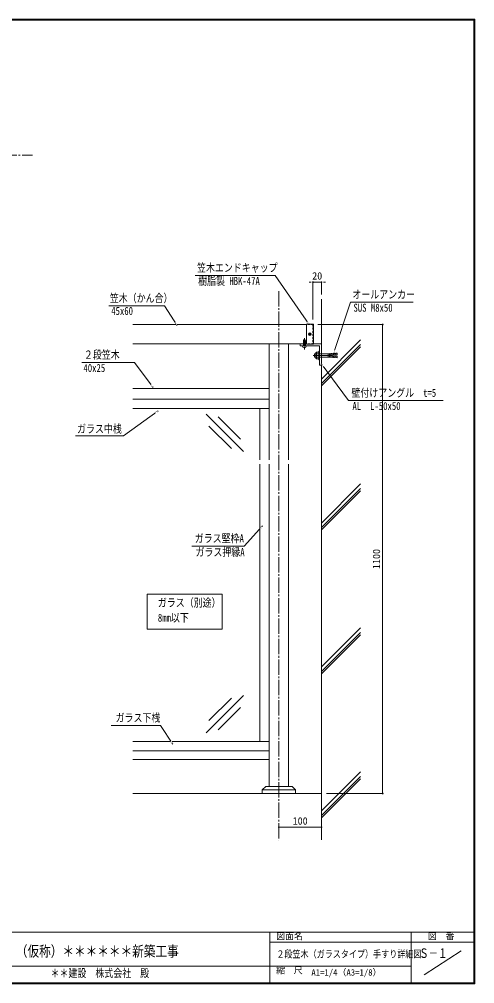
# Model space of a CAD drawing. Units: millimetres at full size. Extents: x -3135 to 4022, y -814 to 1448.
# Drawn here: x -1001 to 68, y -814 to 1448 of the extents above; entities that cross this region are included whole.
import ezdxf
from ezdxf.enums import TextEntityAlignment as Align

# ---------------------------------------------------------------- set-up
doc = ezdxf.new("R2010")
doc.units = ezdxf.units.MM
doc.header["$LTSCALE"] = 4
doc.header["$PDMODE"] = 32
doc.header["$PDSIZE"] = 2
doc.linetypes.add('CHAIN2', pattern=[12, 9, -1, 1, -1])
doc.linetypes.add('DASHED1', pattern=[1.8, 1.2, -0.6])
for name, color, linetype, lineweight in [('0-0_0', 7, 'Continuous', 18), ('0-1_1手摺寸法', 3, 'Continuous', 18), ('0-4_2躯体線', 4, 'Continuous', 9), ('0-5_3中心線', 2, 'CHAIN2', 18), ('0-7_42ｱﾙﾐ部品', 6, 'Continuous', 18), ('0-8_51破線ｱﾙﾐ', 3, 'DASHED1', 18), ('0-9_6ﾊｯﾁﾝｸﾞ', 4, 'Continuous', 9), ('0-F_WAKU', 7, 'Continuous', 18)]:
    doc.layers.add(name, color=color, linetype=linetype, lineweight=lineweight)
doc.layers.add('0-D_MOJI', color=6, linetype='Continuous')
doc.styles.add('ＭＳ ゴシック', font='')
doc.styles.get('ＭＳ ゴシック').set_extended_font_data('MS Gothic')

msp = doc.modelspace()

# ---------------------------------------------------------------- linework, layer by layer
at = {"layer": '0-0_0'}
for p, q in [((-326.846, 732.108), (-734.346, 732.108)), ((-310.846, 733.108), (-326.846, 733.108)), ((-326.846, 733.108), (-326.846, 686.108)), ((-310.846, 733.108), (-310.846, 686.108)), ((-326.846, 687.108), (-734.346, 687.108)), ((-414.346, 687.108), (-414.346, 414.581)), ((-369.346, 414.581), (-369.346, 687.108)), ((-310.846, 686.108), (-326.846, 686.108)), ((-414.346, 404.753), (-414.346, -351.689)), ((-369.346, -351.689), (-369.346, 404.753)), ((-352.846, -359.689), (-430.846, -359.689))]:
    msp.add_line(p, q, dxfattribs=at)
at = {"layer": '0-0_0', "linetype": 'DASHED1'}
for p, q in [((-311.846, 732.108), (-326.846, 732.108)), ((-311.846, 732.108), (-311.846, 687.108)), ((-311.846, 687.108), (-326.846, 687.108))]:
    msp.add_line(p, q, dxfattribs=at)
at = {"layer": '0-0_0'}
for points in [[(-320.408, 732.108), (-400.4, 847.167), (-588.299, 847.167)], [(-630.267, 730.192), (-660.575, 775.814), (-790.754, 775.814)], [(-264.035, 664.329), (-223.712, 784.494), (-76.541, 784.494)], [(-686.612, 584.808), (-730.51, 643.169), (-854.69, 643.169)], [(-292.234, 640.456), (-228.58, 553.801), (-6.336, 553.801)], [(-675.03, 529.59), (-756.628, 470.787), (-868.928, 470.787)], [(-430.346, 259.6), (-473.287, 212.269), (-595.808, 212.269)], [(-640.841, -251.892), (-669.891, -208.609), (-785.511, -208.609)]]:
    msp.add_lwpolyline(points, dxfattribs=at)
msp.add_lwpolyline([(-352.846, -367.892), (-430.846, -367.892), (-430.846, -359.689), (-422.846, -351.689), (-360.846, -351.689), (-352.846, -359.689)], close=True, dxfattribs=at)
at = {"layer": '0-1_1手摺寸法'}
for p, q in [((-316.446, 831.616), (-321.046, 831.616)), ((-311.846, 743.608), (-311.846, 831.616)), ((-311.846, 831.616), (-291.846, 831.616)), ((-291.846, 831.616), (-311.846, 831.616)), ((-291.846, 802.84), (-291.846, 831.616)), ((-287.246, 831.616), (-282.646, 831.616)), ((-300.346, 732.108), (-148.292, 732.108)), ((-148.292, 732.108), (-148.292, -367.892)), ((-148.292, -363.292), (-148.292, 727.508)), ((-280.346, -367.892), (-148.292, -367.892)), ((-391.846, -444.58), (-391.846, -446.936)), ((-291.846, -446.936), (-391.846, -446.936)), ((-387.246, -446.936), (-296.446, -446.936)), ((-291.846, -444.58), (-291.846, -446.936))]:
    msp.add_line(p, q, dxfattribs=at)
for p in [(-311.846, 831.616), (-291.846, 831.616), (-148.292, 732.108), (-148.292, -367.892), (-391.846, -446.936), (-291.846, -446.936)]:
    msp.add_point(p, dxfattribs=at)
at = {"layer": '0-4_2躯体線'}
for p, q in [((-291.846, 791.34), (-291.846, -476.43)), ((-291.846, 604.312), (-200.257, 695.9)), ((-291.846, 593.703), (-200.257, 685.292)), ((-291.846, 588.409), (-200.257, 679.998)), ((-291.846, 266.555), (-200.257, 358.144)), ((-291.846, 255.946), (-200.257, 347.535)), ((-291.846, 250.653), (-200.257, 342.242)), ((-291.846, -71.202), (-200.257, 20.387)), ((-291.846, -81.81), (-200.257, 9.778)), ((-291.846, -87.104), (-200.257, 4.485)), ((-291.846, -408.958), (-200.257, -317.37)), ((-291.846, -419.567), (-200.257, -327.978)), ((-291.846, -424.861), (-200.257, -333.272)), ((-291.846, -367.892), (-734.346, -367.892))]:
    msp.add_line(p, q, dxfattribs=at)
at = {"layer": '0-5_3中心線'}
for p, q in [((-1762.724, 1129.553), (-970.234, 1129.553)), ((-391.846, 810.608), (-391.846, -477.622)), ((-311.229, 659.608), (-264.431, 659.608))]:
    msp.add_line(p, q, dxfattribs=at)
at = {"layer": '0-7_42ｱﾙﾐ部品'}
for p, q in [((-734.346, 687.108), (-414.346, 687.108)), ((-326.846, 687.108), (-341.846, 687.108)), ((-341.846, 687.108), (-341.846, 682.108)), ((-296.846, 682.108), (-341.846, 682.108)), ((-291.846, 687.108), (-310.846, 687.108)), ((-296.846, 637.108), (-296.846, 682.108)), ((-291.846, 637.108), (-291.846, 687.108)), ((-308.028, 663.608), (-304.831, 663.608)), ((-308.028, 663.608), (-308.028, 655.608)), ((-304.831, 665.608), (-304.831, 653.608)), ((-303.831, 667.608), (-303.831, 651.608)), ((-303.831, 667.608), (-297.831, 667.608)), ((-303.831, 663.608), (-297.831, 663.608)), ((-297.831, 669.608), (-297.831, 649.608)), ((-297.831, 669.608), (-296.846, 669.608)), ((-296.846, 669.608), (-296.846, 649.608)), ((-296.846, 663.588), (-276.015, 663.638)), ((-276.286, 660.108), (-254.831, 661.354)), ((-276.286, 659.108), (-276.286, 660.108)), ((-276.286, 659.108), (-254.831, 657.861)), ((-276.015, 663.638), (-273.02, 663.81)), ((-275.813, 660.144), (-276.015, 663.638)), ((-275.813, 659.072), (-276.015, 655.577)), ((-273.02, 663.81), (-272.819, 660.33)), ((-273.02, 655.404), (-272.819, 658.885)), ((-272.991, 663.311), (-269.996, 663.484)), ((-272.657, 663.33), (-269.996, 663.484)), ((-270.025, 663.983), (-267.03, 664.156)), ((-270.025, 663.983), (-269.824, 660.503)), ((-270.025, 655.232), (-269.824, 658.712)), ((-269.691, 664.002), (-266.696, 664.175)), ((-266.696, 664.175), (-266.495, 660.693)), ((-266.696, 655.04), (-266.495, 658.522)), ((-266.667, 663.676), (-264.006, 663.83)), ((-266.667, 663.676), (-264.09, 663.825)), ((-264.035, 664.329), (-261.04, 664.502)), ((-264.035, 664.329), (-263.834, 660.848)), ((-264.035, 654.886), (-263.834, 658.366)), ((-261.04, 664.502), (-260.839, 661.021)), ((-261.04, 654.714), (-260.839, 658.194)), ((-261.011, 664.002), (-258.016, 664.175)), ((-258.045, 664.674), (-255.032, 664.848)), ((-258.045, 664.674), (-257.844, 661.194)), ((-258.045, 654.541), (-257.844, 658.021)), ((-254.833, 661.396), (-255.032, 664.848)), ((-254.833, 657.82), (-255.032, 654.367)), ((-308.028, 655.608), (-304.831, 655.608)), ((-303.831, 655.608), (-297.831, 655.608)), ((-303.831, 651.608), (-297.831, 651.608)), ((-297.831, 649.608), (-296.846, 649.608)), ((-296.846, 655.608), (-275.783, 655.608)), ((-296.846, 637.108), (-291.846, 637.108)), ((-276.015, 655.577), (-273.02, 655.404)), ((-272.991, 655.904), (-269.996, 655.731)), ((-272.657, 655.884), (-269.996, 655.731)), ((-270.025, 655.232), (-267.03, 655.059)), ((-269.691, 655.212), (-266.696, 655.04)), ((-266.667, 655.539), (-264.006, 655.386)), ((-266.667, 655.539), (-264.09, 655.39)), ((-264.035, 654.886), (-261.04, 654.714)), ((-261.011, 655.213), (-258.016, 655.04)), ((-258.045, 654.541), (-255.032, 654.367)), ((-734.346, 582.108), (-414.346, 582.108)), ((-734.346, 557.108), (-414.346, 557.108)), ((-734.346, 535.108), (-414.346, 535.108)), ((-436.346, 535.108), (-436.346, 414.581)), ((-436.346, 404.753), (-436.346, -245.892)), ((-414.346, -245.892), (-734.346, -245.892)), ((-414.346, -267.892), (-734.346, -267.892)), ((-414.346, -287.892), (-734.346, -287.892))]:
    msp.add_line(p, q, dxfattribs=at)
for centre, radius, start, end in [((-302.331, 665.608), 2.5, 126.87, 233.13), ((-296.331, 659.608), 8.5, 151.928, 208.072), ((-302.331, 653.608), 2.5, 126.87, 233.13)]:
    msp.add_arc(centre, radius, start, end, dxfattribs=at)
at = {"layer": '0-8_51破線ｱﾙﾐ'}
msp.add_line((-331.846, 673.546), (-331.846, 700.909), dxfattribs=at)
at = {"layer": '0-9_6ﾊｯﾁﾝｸﾞ'}
for p, q in [((-316.046, 709.608), (-322.646, 709.608)), ((-320.221, 709.982), (-321.75, 709.982)), ((-321.75, 709.232), (-321.75, 709.982)), ((-320.221, 709.232), (-321.75, 709.232)), ((-319.721, 712.012), (-319.721, 710.482)), ((-319.721, 712.012), (-318.971, 712.012)), ((-319.721, 707.204), (-319.721, 708.732)), ((-319.721, 707.204), (-318.971, 707.204)), ((-319.346, 706.308), (-319.346, 712.908)), ((-318.971, 712.012), (-318.971, 710.482)), ((-318.971, 707.204), (-318.971, 708.732)), ((-318.471, 709.982), (-316.942, 709.982)), ((-318.471, 709.232), (-316.942, 709.232)), ((-316.942, 709.232), (-316.942, 709.982)), ((-336.131, 681.393), (-336.131, 681.822)), ((-327.846, 682.108), (-335.846, 682.108)), ((-328.988, 695.576), (-334.703, 694.906)), ((-328.988, 695.576), (-334.703, 694.906)), ((-328.988, 693.562), (-334.703, 692.892)), ((-328.988, 693.562), (-334.703, 692.892)), ((-328.988, 691.549), (-334.703, 690.878)), ((-328.988, 691.549), (-334.703, 690.878)), ((-328.988, 689.535), (-334.703, 688.865)), ((-328.988, 689.535), (-334.703, 688.865)), ((-328.988, 687.521), (-334.703, 686.851)), ((-328.988, 687.521), (-334.703, 686.851)), ((-328.988, 685.508), (-334.703, 684.837)), ((-328.988, 685.508), (-334.703, 684.837)), ((-328.988, 683.626), (-334.703, 682.956)), ((-328.988, 683.626), (-334.703, 682.956)), ((-334.346, 694.965), (-333.754, 696.393)), ((-334.346, 682.108), (-334.346, 694.965)), ((-329.937, 696.393), (-333.754, 696.393)), ((-329.346, 694.965), (-329.937, 696.393)), ((-329.346, 682.108), (-329.346, 694.965)), ((-327.56, 681.393), (-327.56, 681.822)), ((-330.417, 678.536), (-333.274, 678.536)), ((-562.464, 521.92), (-475.002, 434.459)), ((-534.033, 515.366), (-481.556, 462.89)), ((-555.91, 493.489), (-503.433, 441.012)), ((-562.464, -225.299), (-475.002, -137.838)), ((-555.91, -196.868), (-503.433, -144.391)), ((-534.033, -218.745), (-481.556, -166.268))]:
    msp.add_line(p, q, dxfattribs=at)
msp.add_lwpolyline([(-525.347, 99.917), (-701.31, 99.917), (-701.31, 17.848), (-525.347, 17.848)], close=True, dxfattribs=at)
msp.add_circle((-319.346, 709.608), 3, dxfattribs=at)
for centre, radius, start, end in [((-320.221, 710.482), 0.5, 270, 0), ((-320.221, 708.732), 0.5, 0, 90), ((-318.471, 710.482), 0.5, 180, 270), ((-318.471, 708.732), 0.5, 90, 180), ((-335.846, 681.822), 0.286, 90, 180), ((-333.274, 681.393), 2.857, 180, 270), ((-330.417, 681.393), 2.857, 270, 0), ((-327.846, 681.822), 0.286, 0, 90)]:
    msp.add_arc(centre, radius, start, end, dxfattribs=at)
at = {"layer": '0-F_WAKU'}
for p, q in [((67.793, 1448.2), (-3134.607, 1448.2)), ((67.793, -814.2), (67.793, 1448.2)), ((67.193, 1447.6), (-3134.007, 1447.6)), ((66.593, 1447), (-3133.407, 1447)), ((65.993, 1446.4), (-3132.807, 1446.4)), ((65.393, 1445.8), (-3132.207, 1445.8)), ((65.393, -811.8), (65.393, 1445.8)), ((65.993, -812.4), (65.993, 1446.4)), ((66.593, -813), (66.593, 1447)), ((67.193, -813.6), (67.193, 1447.6)), ((-3133.407, -693), (66.593, -693)), ((-413.407, -693), (-413.407, -813)), ((-81.407, -693), (-81.407, -813)), ((-413.407, -717), (66.593, -717)), ((-50.574, -793), (35.759, -737)), ((-1089.407, -773), (-81.407, -773)), ((-3134.607, -814.2), (67.793, -814.2)), ((-3134.007, -813.6), (67.193, -813.6)), ((-3133.407, -813), (66.593, -813)), ((-3132.807, -812.4), (65.993, -812.4)), ((-3132.207, -811.8), (65.393, -811.8))]:
    msp.add_line(p, q, dxfattribs=at)

# ---------------------------------------------------------------- texts
at = {"layer": '0-0_0', "style": 'ＭＳ ゴシック'}
for s, height, width, p in [('笠木エンドキャップ', 18.77, 0.8, (-584.016, 850.31)), ('樹脂製 HBK-47A', 18.77, 0.8, (-581.412, 819.326)), ('笠木（かん合）', 18.77, 0.8, (-788.68, 778.957)), ('オールアンカー', 18.77, 0.8, (-219.429, 787.637)), ('45x60', 18.77, 0.8, (-785.308, 749.025)), ('SUS M8x50', 18.77, 0.8, (-216.825, 756.652)), ('２段笠木 ', 18.77, 0.8, (-849.454, 646.312)), ('40x25', 18.77, 0.8, (-850.566, 615.192)), ('壁付けアングル\u3000t=5', 18.77, 0.8, (-221.556, 556.944)), ('AL\u3000L-50x50', 18.77, 0.8, (-219.18, 525.959)), ('ガラス中桟', 18.77, 0.8, (-865.644, 472.335)), ('ガラス堅枠A', 18.77, 0.8, (-589.303, 215.412)), ('ガラス押縁A', 18.77, 0.8, (-587.542, 183.126)), ('ガラス（別途）', 18.77, 0.8, (-675.902, 64.582)), ('8mm以下', 18.77, 0.8, (-675.902, 29.358)), ('ガラス下桟', 18.77, 0.8, (-775.125, -205.466)), ('（仮称）＊＊＊＊＊＊新築工事', 25.02, 0.8, (-1009.163, -758.027)), ('２段笠木（ガラスタイプ）手すり詳細図', 16.89, 0.8, (-397.74, -758.191)), ('Ｓ－１', 22.52, 0.7, (-62.391, -760.514)), ('＊＊建設\u3000株式会社\u3000殿', 18.77, 0.8, (-927.679, -804.481))]:
    msp.add_text(s, height=height, dxfattribs=dict(at, width=width)).set_placement(p, align=Align.BOTTOM_LEFT)
msp.add_text('A1=1/4（A3=1/8）', height=15.01, dxfattribs=at).set_placement((-315.562, -799.759), align=Align.BOTTOM_LEFT)
at = {"layer": '0-1_1手摺寸法', "style": 'ＭＳ ゴシック'}
for s, p in [('20', (-313.622, 832.435)), ('100', (-359.51, -446.118))]:
    msp.add_text(s, height=17.27, dxfattribs=at).set_placement(p, align=Align.BOTTOM_LEFT)
msp.add_text('1100', height=17.27, rotation=90, dxfattribs=at).set_placement((-149.111, 158.555), align=Align.BOTTOM_LEFT)
at = {"layer": '0-D_MOJI', "style": 'ＭＳ ゴシック'}
for s, p in [('図面名', (-398.3, -714.842)), ('図  番', (-41.984, -714.842)), ('縮  尺', (-398.3, -794.842))]:
    msp.add_text(s, height=15.01, dxfattribs=at).set_placement(p, align=Align.BOTTOM_LEFT)

# ---------------------------------------------------------------- next in the draw order: wipeouts: each hides what was drawn before it
for points in [[(-635.784, 735.986), (-633.47, 737.524), (-630.267, 730.192), (-630.267, 730.192)], [(-326.046, 737.783), (-323.765, 739.369), (-320.408, 732.108), (-320.408, 732.108)], [(-262.845, 672.24), (-260.211, 671.356), (-264.035, 664.329), (-264.035, 664.329)], [(-286.45, 634.929), (-288.69, 633.284), (-292.234, 640.456), (-292.234, 640.456)], [(-692.458, 590.268), (-690.237, 591.939), (-686.612, 584.808), (-686.612, 584.808)], [(-680.61, 523.856), (-682.234, 526.11), (-675.03, 529.59), (-675.03, 529.59)], [(-434.61, 252.832), (-436.668, 254.698), (-430.346, 259.6), (-430.346, 259.6)], [(-646.385, -246.125), (-644.078, -244.577), (-640.841, -251.892), (-640.841, -251.892)]]:
    msp.add_wipeout(points)

doc.saveas('drawing.dxf')
